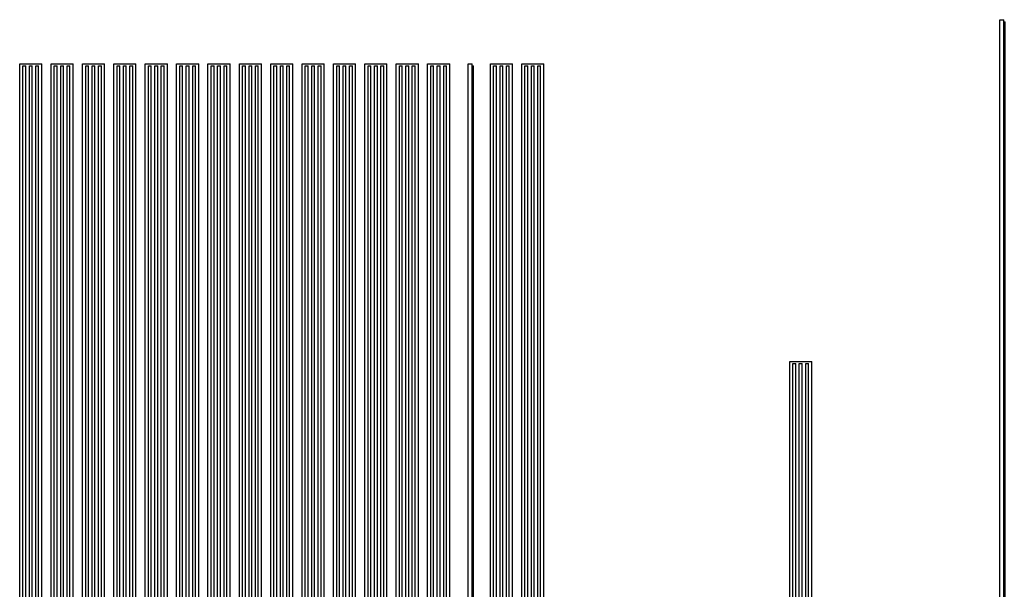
# Model space of a CAD drawing. Header units: millimetres. Extents: x -1225 to 566, y -985 to 617.
# Drawn here: x -239.2 to 5.8, y 145.9 to 287.8 of the extents above; entities that cross this region are included whole.
import ezdxf

# ---------------------------------------------------------------- set-up
doc = ezdxf.new("R2010")
doc.units = ezdxf.units.MM
doc.layers.add('HIDDEN', color=8, linetype='Continuous')
doc.layers.add('VISIBLE', color=7, linetype='Continuous')

msp = doc.modelspace()

# ---------------------------------------------------------------- linework, layer by layer
at = {"layer": 'HIDDEN'}
for points in [[(4.5, 287.75), (5.5, 287.75)], [(4.5, 7.57), (4.5, 287.75)], [(5.5, 7.57), (5.5, 287.75)], [(5.5, 287.25), (5.85, 287.25)], [(5.5, 287.25), (5.85, 287.25)], [(5.5, 8.07), (5.5, 287.25)], [(5.5, 8.07), (5.5, 287.25)], [(5.5, 287.25), (5.85, 287.25)], [(5.5, 287.25), (5.85, 287.25)], [(5.5, 8.07), (5.5, 287.25)], [(5.5, 8.07), (5.5, 287.25)], [(5.5, 287.25), (5.85, 287.25)], [(5.5, 8.07), (5.5, 287.25)], [(5.5, 8.07), (5.5, 287.25)], [(5.85, 8.07), (5.85, 287.25)], [(5.85, 8.07), (5.85, 287.25)], [(5.85, 8.07), (5.85, 287.25)], [(5.85, 8.07), (5.85, 287.25)], [(5.85, 8.07), (5.85, 287.25)], [(-239.15, 276.75), (-233.65, 276.75)], [(-239.15, 4.49), (-239.15, 276.75)], [(-238.35, 276.25), (-237.65, 276.25)], [(-238.35, 4.99), (-238.35, 276.25)], [(-237.65, 4.99), (-237.65, 276.25)], [(-236.75, 276.25), (-236.05, 276.25)], [(-236.75, 4.99), (-236.75, 276.25)], [(-236.05, 4.99), (-236.05, 276.25)], [(-235.15, 276.25), (-234.45, 276.25)], [(-235.15, 4.99), (-235.15, 276.25)], [(-234.45, 4.99), (-234.45, 276.25)], [(-233.65, 4.49), (-233.65, 276.75)], [(-231.35, 276.75), (-225.85, 276.75)], [(-231.35, 4.71), (-231.35, 276.75)], [(-230.55, 276.25), (-229.85, 276.25)], [(-230.55, 5.21), (-230.55, 276.25)], [(-229.85, 5.21), (-229.85, 276.25)], [(-228.95, 276.25), (-228.25, 276.25)], [(-228.95, 5.21), (-228.95, 276.25)], [(-228.25, 5.21), (-228.25, 276.25)], [(-227.35, 276.25), (-226.65, 276.25)], [(-227.35, 5.21), (-227.35, 276.25)], [(-226.65, 5.21), (-226.65, 276.25)], [(-225.85, 4.71), (-225.85, 276.75)], [(-223.55, 276.75), (-218.05, 276.75)], [(-223.55, 4.93), (-223.55, 276.75)], [(-222.75, 276.25), (-222.05, 276.25)], [(-222.75, 5.43), (-222.75, 276.25)], [(-222.05, 5.43), (-222.05, 276.25)], [(-221.15, 276.25), (-220.45, 276.25)], [(-221.15, 5.43), (-221.15, 276.25)], [(-220.45, 5.43), (-220.45, 276.25)], [(-219.55, 276.25), (-218.85, 276.25)], [(-219.55, 5.43), (-219.55, 276.25)], [(-218.85, 5.43), (-218.85, 276.25)], [(-218.05, 4.93), (-218.05, 276.75)], [(-215.75, 276.75), (-210.25, 276.75)], [(-215.75, 5.15), (-215.75, 276.75)], [(-214.95, 276.25), (-214.25, 276.25)], [(-214.95, 5.65), (-214.95, 276.25)], [(-214.25, 5.65), (-214.25, 276.25)], [(-213.35, 276.25), (-212.65, 276.25)], [(-213.35, 5.65), (-213.35, 276.25)], [(-212.65, 5.65), (-212.65, 276.25)], [(-211.75, 276.25), (-211.05, 276.25)], [(-211.75, 5.65), (-211.75, 276.25)], [(-211.05, 5.65), (-211.05, 276.25)], [(-210.25, 5.15), (-210.25, 276.75)], [(-207.95, 276.75), (-202.45, 276.75)], [(-207.95, 5.37), (-207.95, 276.75)], [(-207.15, 276.25), (-206.45, 276.25)], [(-207.15, 5.87), (-207.15, 276.25)], [(-206.45, 5.87), (-206.45, 276.25)], [(-205.55, 276.25), (-204.85, 276.25)], [(-205.55, 5.87), (-205.55, 276.25)], [(-204.85, 5.87), (-204.85, 276.25)], [(-203.95, 276.25), (-203.25, 276.25)], [(-203.95, 5.87), (-203.95, 276.25)], [(-203.25, 5.87), (-203.25, 276.25)], [(-202.45, 5.37), (-202.45, 276.75)], [(-200.15, 276.75), (-194.65, 276.75)], [(-200.15, 5.59), (-200.15, 276.75)], [(-199.35, 276.25), (-198.65, 276.25)], [(-199.35, 6.09), (-199.35, 276.25)], [(-198.65, 6.09), (-198.65, 276.25)], [(-197.75, 276.25), (-197.05, 276.25)], [(-197.75, 6.09), (-197.75, 276.25)], [(-197.05, 6.09), (-197.05, 276.25)], [(-196.15, 276.25), (-195.45, 276.25)], [(-196.15, 6.09), (-196.15, 276.25)], [(-195.45, 6.09), (-195.45, 276.25)], [(-194.65, 5.59), (-194.65, 276.75)], [(-192.35, 276.75), (-186.85, 276.75)], [(-192.35, 5.81), (-192.35, 276.75)], [(-191.55, 276.25), (-190.85, 276.25)], [(-191.55, 6.31), (-191.55, 276.25)], [(-190.85, 6.31), (-190.85, 276.25)], [(-189.95, 276.25), (-189.25, 276.25)], [(-189.95, 6.31), (-189.95, 276.25)], [(-189.25, 6.31), (-189.25, 276.25)], [(-188.35, 276.25), (-187.65, 276.25)], [(-188.35, 6.31), (-188.35, 276.25)], [(-187.65, 6.31), (-187.65, 276.25)], [(-186.85, 5.81), (-186.85, 276.75)], [(-184.55, 276.75), (-179.05, 276.75)], [(-184.55, 6.03), (-184.55, 276.75)], [(-183.75, 276.25), (-183.05, 276.25)], [(-183.75, 6.53), (-183.75, 276.25)], [(-183.05, 6.53), (-183.05, 276.25)], [(-182.15, 276.25), (-181.45, 276.25)], [(-182.15, 6.53), (-182.15, 276.25)], [(-181.45, 6.53), (-181.45, 276.25)], [(-180.55, 276.25), (-179.85, 276.25)], [(-180.55, 6.53), (-180.55, 276.25)], [(-179.85, 6.53), (-179.85, 276.25)], [(-179.05, 6.03), (-179.05, 276.75)], [(-176.75, 276.75), (-171.25, 276.75)], [(-176.75, 6.25), (-176.75, 276.75)], [(-175.95, 276.25), (-175.25, 276.25)], [(-175.95, 6.75), (-175.95, 276.25)], [(-175.25, 6.75), (-175.25, 276.25)], [(-174.35, 276.25), (-173.65, 276.25)], [(-174.35, 6.75), (-174.35, 276.25)], [(-173.65, 6.75), (-173.65, 276.25)], [(-172.75, 276.25), (-172.05, 276.25)], [(-172.75, 6.75), (-172.75, 276.25)], [(-172.05, 6.75), (-172.05, 276.25)], [(-171.25, 6.25), (-171.25, 276.75)], [(-168.95, 276.75), (-163.45, 276.75)], [(-168.95, 6.47), (-168.95, 276.75)], [(-168.15, 276.25), (-167.45, 276.25)], [(-168.15, 6.97), (-168.15, 276.25)], [(-167.45, 6.97), (-167.45, 276.25)], [(-166.55, 276.25), (-165.85, 276.25)], [(-166.55, 6.97), (-166.55, 276.25)], [(-165.85, 6.97), (-165.85, 276.25)], [(-164.95, 276.25), (-164.25, 276.25)], [(-164.95, 6.97), (-164.95, 276.25)], [(-164.25, 6.97), (-164.25, 276.25)], [(-163.45, 6.47), (-163.45, 276.75)], [(-161.15, 276.75), (-155.65, 276.75)], [(-161.15, 6.69), (-161.15, 276.75)], [(-160.35, 276.25), (-159.65, 276.25)], [(-160.35, 7.19), (-160.35, 276.25)], [(-159.65, 7.19), (-159.65, 276.25)], [(-158.75, 276.25), (-158.05, 276.25)], [(-158.75, 7.19), (-158.75, 276.25)], [(-158.05, 7.19), (-158.05, 276.25)], [(-157.15, 276.25), (-156.45, 276.25)], [(-157.15, 7.19), (-157.15, 276.25)], [(-156.45, 7.19), (-156.45, 276.25)], [(-155.65, 6.69), (-155.65, 276.75)], [(-153.35, 276.75), (-147.85, 276.75)], [(-153.35, 6.91), (-153.35, 276.75)], [(-152.55, 276.25), (-151.85, 276.25)], [(-152.55, 7.41), (-152.55, 276.25)], [(-151.85, 7.41), (-151.85, 276.25)], [(-150.95, 276.25), (-150.25, 276.25)], [(-150.95, 7.41), (-150.95, 276.25)], [(-150.25, 7.41), (-150.25, 276.25)], [(-149.35, 276.25), (-148.65, 276.25)], [(-149.35, 7.41), (-149.35, 276.25)], [(-148.65, 7.41), (-148.65, 276.25)], [(-147.85, 6.91), (-147.85, 276.75)], [(-145.55, 276.75), (-140.05, 276.75)], [(-145.55, 7.13), (-145.55, 276.75)], [(-144.75, 276.25), (-144.05, 276.25)], [(-144.75, 7.63), (-144.75, 276.25)], [(-144.05, 7.63), (-144.05, 276.25)], [(-143.15, 276.25), (-142.45, 276.25)], [(-143.15, 7.63), (-143.15, 276.25)], [(-142.45, 7.63), (-142.45, 276.25)], [(-141.55, 276.25), (-140.85, 276.25)], [(-141.55, 7.63), (-141.55, 276.25)], [(-140.85, 7.63), (-140.85, 276.25)], [(-140.05, 7.13), (-140.05, 276.75)], [(-137.75, 276.75), (-132.25, 276.75)], [(-137.75, 7.35), (-137.75, 276.75)], [(-136.95, 276.25), (-136.25, 276.25)], [(-136.95, 7.85), (-136.95, 276.25)], [(-136.25, 7.85), (-136.25, 276.25)], [(-135.35, 276.25), (-134.65, 276.25)], [(-135.35, 7.85), (-135.35, 276.25)], [(-134.65, 7.85), (-134.65, 276.25)], [(-133.75, 276.25), (-133.05, 276.25)], [(-133.75, 7.85), (-133.75, 276.25)], [(-133.05, 7.85), (-133.05, 276.25)], [(-132.25, 7.35), (-132.25, 276.75)], [(-127.7, 276.75), (-126.7, 276.75)], [(-127.7, 7.57), (-127.7, 276.75)], [(-126.7, 7.57), (-126.7, 276.75)], [(-126.7, 276.25), (-126.35, 276.25)], [(-126.7, 276.25), (-126.35, 276.25)], [(-126.7, 8.07), (-126.7, 276.25)], [(-126.7, 8.07), (-126.7, 276.25)], [(-126.7, 276.25), (-126.35, 276.25)], [(-126.7, 276.25), (-126.35, 276.25)], [(-126.7, 8.07), (-126.7, 276.25)], [(-126.7, 8.07), (-126.7, 276.25)], [(-126.7, 276.25), (-126.35, 276.25)], [(-126.7, 8.07), (-126.7, 276.25)], [(-126.7, 8.07), (-126.7, 276.25)], [(-126.35, 8.07), (-126.35, 276.25)], [(-126.35, 8.07), (-126.35, 276.25)], [(-126.35, 8.07), (-126.35, 276.25)], [(-126.35, 8.07), (-126.35, 276.25)], [(-126.35, 8.07), (-126.35, 276.25)], [(-122.15, 276.75), (-116.65, 276.75)], [(-122.15, 7.79), (-122.15, 276.75)], [(-121.35, 276.25), (-120.65, 276.25)], [(-121.35, 8.29), (-121.35, 276.25)], [(-120.65, 8.29), (-120.65, 276.25)], [(-119.75, 276.25), (-119.05, 276.25)], [(-119.75, 8.29), (-119.75, 276.25)], [(-119.05, 8.29), (-119.05, 276.25)], [(-118.15, 276.25), (-117.45, 276.25)], [(-118.15, 8.29), (-118.15, 276.25)], [(-117.45, 8.29), (-117.45, 276.25)], [(-116.65, 7.79), (-116.65, 276.75)], [(-114.35, 276.75), (-108.85, 276.75)], [(-114.35, 8.01), (-114.35, 276.75)], [(-113.55, 276.25), (-112.85, 276.25)], [(-113.55, 8.51), (-113.55, 276.25)], [(-112.85, 8.51), (-112.85, 276.25)], [(-111.95, 276.25), (-111.25, 276.25)], [(-111.95, 8.51), (-111.95, 276.25)], [(-111.25, 8.51), (-111.25, 276.25)], [(-110.35, 276.25), (-109.65, 276.25)], [(-110.35, 8.51), (-110.35, 276.25)], [(-109.65, 8.51), (-109.65, 276.25)], [(-108.85, 8.01), (-108.85, 276.75)], [(-47.75, 202.75), (-42.25, 202.75)], [(-47.75, 5.81), (-47.75, 202.75)], [(-46.95, 202.25), (-46.25, 202.25)], [(-46.95, 6.31), (-46.95, 202.25)], [(-46.25, 6.31), (-46.25, 202.25)], [(-45.35, 202.25), (-44.65, 202.25)], [(-45.35, 6.31), (-45.35, 202.25)], [(-44.65, 6.31), (-44.65, 202.25)], [(-43.75, 202.25), (-43.05, 202.25)], [(-43.75, 6.31), (-43.75, 202.25)], [(-43.05, 6.31), (-43.05, 202.25)], [(-42.25, 5.81), (-42.25, 202.75)]]:
    msp.add_lwpolyline(points, dxfattribs=at)
at = {"layer": 'VISIBLE'}
for points in [[(4.5, 287.75), (5.5, 287.75)], [(4.5, 11.61), (4.5, 287.75)], [(5.5, 11.61), (5.5, 287.75)], [(5.5, 287.25), (5.85, 287.25)], [(5.85, 11.61), (5.85, 287.25)], [(-239.15, 276.75), (-233.65, 276.75)], [(-239.15, 11.39), (-239.15, 276.75)], [(-238.35, 276.25), (-237.65, 276.25)], [(-238.35, 11.39), (-238.35, 276.25)], [(-237.65, 106.75), (-237.65, 276.25)], [(-236.75, 276.25), (-236.05, 276.25)], [(-236.75, 106.75), (-236.75, 276.25)], [(-236.05, 106.75), (-236.05, 276.25)], [(-235.15, 276.25), (-234.45, 276.25)], [(-235.15, 106.75), (-235.15, 276.25)], [(-234.45, 106.75), (-234.45, 276.25)], [(-233.65, 106.75), (-233.65, 276.75)], [(-231.35, 276.75), (-225.85, 276.75)], [(-231.35, 11.39), (-231.35, 276.75)], [(-230.55, 276.25), (-229.85, 276.25)], [(-230.55, 11.39), (-230.55, 276.25)], [(-229.85, 11.39), (-229.85, 276.25)], [(-228.95, 276.25), (-228.25, 276.25)], [(-228.95, 11.39), (-228.95, 276.25)], [(-228.25, 11.39), (-228.25, 276.25)], [(-227.35, 276.25), (-226.65, 276.25)], [(-227.35, 11.39), (-227.35, 276.25)], [(-226.65, 11.39), (-226.65, 276.25)], [(-225.85, 11.39), (-225.85, 276.75)], [(-223.55, 276.75), (-218.05, 276.75)], [(-223.55, 11.39), (-223.55, 276.75)], [(-222.75, 276.25), (-222.05, 276.25)], [(-222.75, 11.39), (-222.75, 276.25)], [(-222.05, 11.39), (-222.05, 276.25)], [(-221.15, 276.25), (-220.45, 276.25)], [(-221.15, 11.39), (-221.15, 276.25)], [(-220.45, 11.39), (-220.45, 276.25)], [(-219.55, 276.25), (-218.85, 276.25)], [(-219.55, 11.39), (-219.55, 276.25)], [(-218.85, 11.39), (-218.85, 276.25)], [(-218.05, 11.39), (-218.05, 276.75)], [(-215.75, 276.75), (-210.25, 276.75)], [(-215.75, 11.39), (-215.75, 276.75)], [(-214.95, 276.25), (-214.25, 276.25)], [(-214.95, 11.39), (-214.95, 276.25)], [(-214.25, 11.39), (-214.25, 276.25)], [(-213.35, 276.25), (-212.65, 276.25)], [(-213.35, 11.39), (-213.35, 276.25)], [(-212.65, 56.18), (-212.65, 276.25)], [(-211.75, 276.25), (-211.05, 276.25)], [(-211.75, 56.18), (-211.75, 276.25)], [(-211.05, 56.18), (-211.05, 276.25)], [(-210.25, 56.18), (-210.25, 276.75)], [(-207.95, 276.75), (-202.45, 276.75)], [(-207.95, 56.18), (-207.95, 276.75)], [(-207.15, 276.25), (-206.45, 276.25)], [(-207.15, 11.39), (-207.15, 276.25)], [(-206.45, 11.39), (-206.45, 276.25)], [(-205.55, 276.25), (-204.85, 276.25)], [(-205.55, 11.39), (-205.55, 276.25)], [(-204.85, 11.39), (-204.85, 276.25)], [(-203.95, 276.25), (-203.25, 276.25)], [(-203.95, 11.39), (-203.95, 276.25)], [(-203.25, 11.39), (-203.25, 276.25)], [(-202.45, 11.39), (-202.45, 276.75)], [(-200.15, 276.75), (-194.65, 276.75)], [(-200.15, 11.39), (-200.15, 276.75)], [(-199.35, 276.25), (-198.65, 276.25)], [(-199.35, 11.39), (-199.35, 276.25)], [(-198.65, 11.39), (-198.65, 276.25)], [(-197.75, 276.25), (-197.05, 276.25)], [(-197.75, 11.39), (-197.75, 276.25)], [(-197.05, 11.39), (-197.05, 276.25)], [(-196.15, 276.25), (-195.45, 276.25)], [(-196.15, 11.39), (-196.15, 276.25)], [(-195.45, 11.39), (-195.45, 276.25)], [(-194.65, 11.39), (-194.65, 276.75)], [(-192.35, 276.75), (-186.85, 276.75)], [(-192.35, 11.39), (-192.35, 276.75)], [(-191.55, 276.25), (-190.85, 276.25)], [(-191.55, 11.39), (-191.55, 276.25)], [(-190.85, 11.39), (-190.85, 276.25)], [(-189.95, 276.25), (-189.25, 276.25)], [(-189.95, 11.39), (-189.95, 276.25)], [(-189.25, 11.39), (-189.25, 276.25)], [(-188.35, 276.25), (-187.65, 276.25)], [(-188.35, 11.39), (-188.35, 276.25)], [(-187.65, 11.39), (-187.65, 276.25)], [(-186.85, 11.39), (-186.85, 276.75)], [(-184.55, 276.75), (-179.05, 276.75)], [(-184.55, 11.39), (-184.55, 276.75)], [(-183.75, 276.25), (-183.05, 276.25)], [(-183.75, 11.39), (-183.75, 276.25)], [(-183.05, 11.39), (-183.05, 276.25)], [(-182.15, 276.25), (-181.45, 276.25)], [(-182.15, 11.39), (-182.15, 276.25)], [(-181.45, 11.39), (-181.45, 276.25)], [(-180.55, 276.25), (-179.85, 276.25)], [(-180.55, 11.39), (-180.55, 276.25)], [(-179.85, 11.39), (-179.85, 276.25)], [(-179.05, 11.39), (-179.05, 276.75)], [(-176.75, 276.75), (-171.25, 276.75)], [(-176.75, 11.39), (-176.75, 276.75)], [(-175.95, 276.25), (-175.25, 276.25)], [(-175.95, 11.39), (-175.95, 276.25)], [(-175.25, 11.39), (-175.25, 276.25)], [(-174.35, 276.25), (-173.65, 276.25)], [(-174.35, 11.39), (-174.35, 276.25)], [(-173.65, 11.39), (-173.65, 276.25)], [(-172.75, 276.25), (-172.05, 276.25)], [(-172.75, 128.75), (-172.75, 276.25)], [(-172.05, 128.75), (-172.05, 276.25)], [(-171.25, 128.75), (-171.25, 276.75)], [(-168.95, 276.75), (-163.45, 276.75)], [(-168.95, 128.75), (-168.95, 276.75)], [(-168.15, 276.25), (-167.45, 276.25)], [(-168.15, 128.75), (-168.15, 276.25)], [(-167.45, 128.75), (-167.45, 276.25)], [(-166.55, 276.25), (-165.85, 276.25)], [(-166.55, 11.39), (-166.55, 276.25)], [(-165.85, 11.39), (-165.85, 276.25)], [(-164.95, 276.25), (-164.25, 276.25)], [(-164.95, 11.39), (-164.95, 276.25)], [(-164.25, 11.39), (-164.25, 276.25)], [(-163.45, 11.39), (-163.45, 276.75)], [(-161.15, 276.75), (-155.65, 276.75)], [(-161.15, 46.83), (-161.15, 276.75)], [(-160.35, 276.25), (-159.65, 276.25)], [(-160.35, 46.83), (-160.35, 276.25)], [(-159.65, 46.83), (-159.65, 276.25)], [(-158.75, 276.25), (-158.05, 276.25)], [(-158.75, 46.83), (-158.75, 276.25)], [(-158.05, 46.83), (-158.05, 276.25)], [(-157.15, 276.25), (-156.45, 276.25)], [(-157.15, 46.83), (-157.15, 276.25)], [(-156.45, 11.39), (-156.45, 276.25)], [(-155.65, 11.39), (-155.65, 276.75)], [(-153.35, 276.75), (-147.85, 276.75)], [(-153.35, 27.8), (-153.35, 276.75)], [(-152.55, 276.25), (-151.85, 276.25)], [(-152.55, 27.8), (-152.55, 276.25)], [(-151.85, 27.8), (-151.85, 276.25)], [(-150.95, 276.25), (-150.25, 276.25)], [(-150.95, 27.8), (-150.95, 276.25)], [(-150.25, 27.8), (-150.25, 276.25)], [(-149.35, 276.25), (-148.65, 276.25)], [(-149.35, 11.39), (-149.35, 276.25)], [(-148.65, 11.39), (-148.65, 276.25)], [(-147.85, 11.39), (-147.85, 276.75)], [(-145.55, 276.75), (-140.05, 276.75)], [(-145.55, 11.39), (-145.55, 276.75)], [(-144.75, 276.25), (-144.05, 276.25)], [(-144.75, 118.75), (-144.75, 276.25)], [(-144.05, 118.75), (-144.05, 276.25)], [(-143.15, 276.25), (-142.45, 276.25)], [(-143.15, 118.75), (-143.15, 276.25)], [(-142.45, 118.75), (-142.45, 276.25)], [(-141.55, 276.25), (-140.85, 276.25)], [(-141.55, 118.75), (-141.55, 276.25)], [(-140.85, 118.75), (-140.85, 276.25)], [(-140.05, 118.75), (-140.05, 276.75)], [(-137.75, 276.75), (-132.25, 276.75)], [(-137.75, 11.39), (-137.75, 276.75)], [(-136.95, 276.25), (-136.25, 276.25)], [(-136.95, 11.39), (-136.95, 276.25)], [(-136.25, 11.39), (-136.25, 276.25)], [(-135.35, 276.25), (-134.65, 276.25)], [(-135.35, 11.39), (-135.35, 276.25)], [(-134.65, 11.39), (-134.65, 276.25)], [(-133.75, 276.25), (-133.05, 276.25)], [(-133.75, 11.39), (-133.75, 276.25)], [(-133.05, 11.39), (-133.05, 276.25)], [(-132.25, 11.39), (-132.25, 276.75)], [(-127.7, 276.75), (-126.7, 276.75)], [(-127.7, 52.88), (-127.7, 276.75)], [(-126.7, 52.88), (-126.7, 276.75)], [(-126.7, 276.25), (-126.35, 276.25)], [(-126.35, 52.88), (-126.35, 276.25)], [(-122.15, 276.75), (-116.65, 276.75)], [(-122.15, 11.39), (-122.15, 276.75)], [(-121.35, 276.25), (-120.65, 276.25)], [(-121.35, 11.39), (-121.35, 276.25)], [(-120.65, 56.18), (-120.65, 276.25)], [(-119.75, 276.25), (-119.05, 276.25)], [(-119.75, 56.18), (-119.75, 276.25)], [(-119.05, 56.18), (-119.05, 276.25)], [(-118.15, 276.25), (-117.45, 276.25)], [(-118.15, 56.18), (-118.15, 276.25)], [(-117.45, 56.18), (-117.45, 276.25)], [(-116.65, 56.18), (-116.65, 276.75)], [(-114.35, 276.75), (-108.85, 276.75)], [(-114.35, 11.17), (-114.35, 276.75)], [(-113.55, 276.25), (-112.85, 276.25)], [(-113.55, 11.61), (-113.55, 276.25)], [(-112.85, 11.61), (-112.85, 276.25)], [(-111.95, 276.25), (-111.25, 276.25)], [(-111.95, 11.61), (-111.95, 276.25)], [(-111.25, 11.61), (-111.25, 276.25)], [(-110.35, 276.25), (-109.65, 276.25)], [(-110.35, 11.61), (-110.35, 276.25)], [(-109.65, 11.61), (-109.65, 276.25)], [(-108.85, 11.61), (-108.85, 276.75)], [(-47.75, 202.75), (-42.25, 202.75)], [(-47.75, 5.81), (-47.75, 202.75)], [(-46.95, 202.25), (-46.25, 202.25)], [(-46.95, 9.06), (-46.95, 202.25)], [(-46.25, 9.06), (-46.25, 202.25)], [(-45.35, 202.25), (-44.65, 202.25)], [(-45.35, 9.06), (-45.35, 202.25)], [(-44.65, 9.06), (-44.65, 202.25)], [(-43.75, 202.25), (-43.05, 202.25)], [(-43.75, 9.06), (-43.75, 202.25)], [(-43.05, 9.06), (-43.05, 202.25)], [(-42.25, 5.81), (-42.25, 202.75)]]:
    msp.add_lwpolyline(points, dxfattribs=at)

doc.saveas('drawing.dxf')
